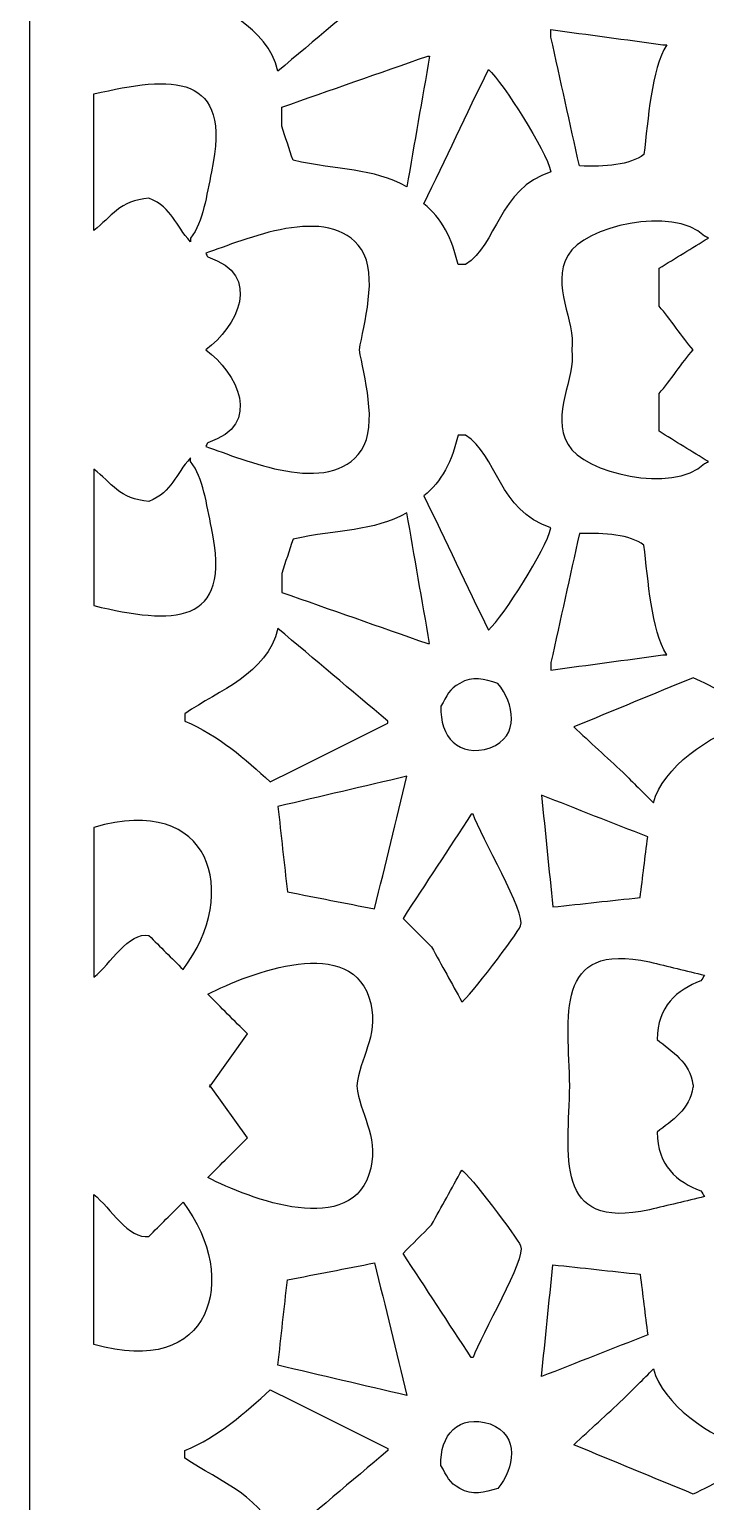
# Model space of a CAD drawing. Header units: centimetres. Extents: x -9.3 to 6.6, y -13.8 to 13.7.
# Drawn here: x -9.34 to -6.39, y -0.26 to 6.16 of the extents above; entities that cross this region are included whole.
import ezdxf

# ---------------------------------------------------------------- set-up
doc = ezdxf.new("R2010")
doc.units = ezdxf.units.CM
doc.header["$MEASUREMENT"] = 0
doc.layers.add('layer 1', color=7, linetype='Continuous')

msp = doc.modelspace()

# ---------------------------------------------------------------- linework, layer by layer
at = {"layer": 'layer 1', "color": 177}
for points, knots in [([(-9.33578, 13.71711), (-9.33578, 13.71711), (-2.30717, 13.71711), (-2.30717, 13.71711), (-2.30717, 13.71711), (-2.30717, 13.71711), (-2.30717, -13.83509), (-2.30717, -13.83509), (-2.30717, -13.83509), (-2.30717, -13.83509), (-9.33578, -13.83509), (-9.33578, -13.83509), (-9.33578, -13.83509), (-9.33578, -13.83509), (-9.33578, 13.71711), (-9.33578, 13.71711)], [0, 0, 0, 0, 0.2, 0.2, 0.2, 0.2, 0.4, 0.4, 0.4, 0.4, 0.6, 0.6, 0.6, 0.6, 1, 1, 1, 1]), ([(-8.65775, 6.35207), (-8.50822, 6.24786), (-8.30137, 6.18187), (-8.25256, 5.98006), (-8.25256, 5.98006), (-8.0927, 6.11507), (-7.93281, 6.25013), (-7.77296, 6.38514), (-7.77296, 6.38514), (-7.77296, 6.3879), (-7.77296, 6.39065), (-7.77296, 6.39341), (-7.77296, 6.39341), (-7.94383, 6.47882), (-8.11475, 6.56427), (-8.28562, 6.64968), (-8.28562, 6.64968), (-8.39499, 6.55094), (-8.51073, 6.44569), (-8.65775, 6.38514), (-8.65775, 6.38514), (-8.65775, 6.37412), (-8.65775, 6.36309), (-8.65775, 6.35207)], [0, 0, 0, 0, 0.1428571, 0.1428571, 0.1428571, 0.1428571, 0.2857143, 0.2857143, 0.2857143, 0.2857143, 0.4285714, 0.4285714, 0.4285714, 0.4285714, 0.5714286, 0.5714286, 0.5714286, 0.5714286, 0.7142857, 0.7142857, 0.7142857, 0.7142857, 1, 1, 1, 1]), ([(-7.06182, 6.12887), (-7.02048, 5.9415), (-6.97913, 5.75407), (-6.93777, 5.56671), (-6.93777, 5.56671), (-6.82565, 5.56286), (-6.71867, 5.57089), (-6.65662, 5.6163), (-6.65662, 5.6163), (-6.63724, 5.77125), (-6.62512, 5.98516), (-6.5574, 6.09578), (-6.5574, 6.09578), (-6.56293, 6.09578), (-6.56844, 6.09578), (-6.57393, 6.09578), (-6.57393, 6.09578), (-6.73656, 6.11783), (-6.89921, 6.13988), (-7.06182, 6.16194), (-7.06182, 6.16194), (-7.06182, 6.1509), (-7.06182, 6.13988), (-7.06182, 6.12887)], [0, 0, 0, 0, 0.1428571, 0.1428571, 0.1428571, 0.1428571, 0.2857143, 0.2857143, 0.2857143, 0.2857143, 0.4285714, 0.4285714, 0.4285714, 0.4285714, 0.5714286, 0.5714286, 0.5714286, 0.5714286, 0.7142857, 0.7142857, 0.7142857, 0.7142857, 1, 1, 1, 1]), ([(-8.23602, 5.74033), (-8.21949, 5.69071), (-8.20293, 5.6411), (-8.1864, 5.5915), (-8.1864, 5.5915), (-7.98708, 5.54591), (-7.84078, 5.55975), (-7.69026, 5.47577), (-7.69026, 5.47577), (-7.6572, 5.6659), (-7.62411, 5.85605), (-7.59102, 6.04618), (-7.59102, 6.04618), (-7.59378, 6.04618), (-7.59655, 6.04618), (-7.59931, 6.04618), (-7.59931, 6.04618), (-7.81152, 5.97179), (-8.02381, 5.89737), (-8.23602, 5.82298), (-8.23602, 5.82298), (-8.23602, 5.79544), (-8.23602, 5.76787), (-8.23602, 5.74033)], [0, 0, 0, 0, 0.1428571, 0.1428571, 0.1428571, 0.1428571, 0.2857143, 0.2857143, 0.2857143, 0.2857143, 0.4285714, 0.4285714, 0.4285714, 0.4285714, 0.5714286, 0.5714286, 0.5714286, 0.5714286, 0.7142857, 0.7142857, 0.7142857, 0.7142857, 1, 1, 1, 1]), ([(-9.05463, 5.28564), (-8.97932, 5.34425), (-8.94233, 5.41641), (-8.81485, 5.42617), (-8.81485, 5.42617), (-8.70909, 5.38147), (-8.70356, 5.30977), (-8.63293, 5.23602), (-8.63293, 5.23602), (-8.63293, 5.24153), (-8.63293, 5.24705), (-8.63293, 5.25256), (-8.63293, 5.25256), (-8.577, 5.32453), (-8.56443, 5.43808), (-8.54195, 5.54191), (-8.54195, 5.54191), (-8.44799, 5.97595), (-8.71398, 5.96164), (-9.05463, 5.88085), (-9.05463, 5.88085), (-9.05463, 5.68248), (-9.05463, 5.48402), (-9.05463, 5.28564)], [0, 0, 0, 0, 0.1428571, 0.1428571, 0.1428571, 0.1428571, 0.2857143, 0.2857143, 0.2857143, 0.2857143, 0.4285714, 0.4285714, 0.4285714, 0.4285714, 0.5714286, 0.5714286, 0.5714286, 0.5714286, 0.7142857, 0.7142857, 0.7142857, 0.7142857, 1, 1, 1, 1]), ([(-7.61584, 5.40137), (-7.53874, 5.34212), (-7.49215, 5.24825), (-7.46699, 5.13681), (-7.46699, 5.13681), (-7.45597, 5.13681), (-7.44496, 5.13681), (-7.43392, 5.13681), (-7.43392, 5.13681), (-7.29802, 5.22373), (-7.29047, 5.46619), (-7.06182, 5.54191), (-7.06182, 5.54191), (-7.086, 5.63808), (-7.2662, 5.9243), (-7.3347, 5.98833), (-7.3347, 5.98833), (-7.42839, 5.79269), (-7.52214, 5.59701), (-7.61584, 5.40137)], [0, 0, 0, 0, 0.1666667, 0.1666667, 0.1666667, 0.1666667, 0.3333333, 0.3333333, 0.3333333, 0.3333333, 0.5, 0.5, 0.5, 0.5, 0.6666667, 0.6666667, 0.6666667, 0.6666667, 1, 1, 1, 1]), ([(-8.56677, 4.7648), (-8.43294, 4.86195), (-8.31316, 5.09163), (-8.5585, 5.16988), (-8.5585, 5.16988), (-8.56126, 5.17541), (-8.56401, 5.18091), (-8.56677, 5.18642), (-8.56677, 5.18642), (-8.40048, 5.24276), (-8.02826, 5.40975), (-7.88872, 5.20295), (-7.88872, 5.20295), (-7.81356, 5.09157), (-7.87998, 4.87154), (-7.89699, 4.7648), (-7.89699, 4.7648), (-7.87998, 4.65807), (-7.81356, 4.43804), (-7.88872, 4.32666), (-7.88872, 4.32666), (-8.02826, 4.11986), (-8.40048, 4.28685), (-8.56677, 4.34317), (-8.56677, 4.34317), (-8.56401, 4.3487), (-8.56126, 4.35419), (-8.5585, 4.35973), (-8.5585, 4.35973), (-8.31316, 4.43798), (-8.43294, 4.66765), (-8.56677, 4.7648)], [0, 0, 0, 0, 0.1111111, 0.1111111, 0.1111111, 0.1111111, 0.2222222, 0.2222222, 0.2222222, 0.2222222, 0.3333333, 0.3333333, 0.3333333, 0.3333333, 0.4444444, 0.4444444, 0.4444444, 0.4444444, 0.5555556, 0.5555556, 0.5555556, 0.5555556, 0.6666667, 0.6666667, 0.6666667, 0.6666667, 0.7777778, 0.7777778, 0.7777778, 0.7777778, 1, 1, 1, 1]), ([(-6.97086, 4.7648), (-6.95321, 4.89285), (-7.06421, 5.04316), (-6.98739, 5.17815), (-6.98739, 5.17815), (-6.91774, 5.30058), (-6.53339, 5.3965), (-6.39203, 5.26084), (-6.39203, 5.26084), (-6.38652, 5.25807), (-6.38099, 5.25531), (-6.3755, 5.25256), (-6.3755, 5.25256), (-6.44715, 5.20846), (-6.51882, 5.16437), (-6.59049, 5.12028), (-6.59049, 5.12028), (-6.59049, 5.06518), (-6.59049, 5.01007), (-6.59049, 4.95493), (-6.59049, 4.95493), (-6.54088, 4.89984), (-6.49126, 4.8199), (-6.44164, 4.7648), (-6.44164, 4.7648), (-6.49126, 4.70969), (-6.54088, 4.62977), (-6.59049, 4.57466), (-6.59049, 4.57466), (-6.59049, 4.51954), (-6.59049, 4.46443), (-6.59049, 4.40931), (-6.59049, 4.40931), (-6.51882, 4.36522), (-6.44715, 4.32113), (-6.3755, 4.27705), (-6.3755, 4.27705), (-6.38099, 4.27428), (-6.38652, 4.27152), (-6.39203, 4.26877), (-6.39203, 4.26877), (-6.53339, 4.13311), (-6.91774, 4.22903), (-6.98739, 4.35146), (-6.98739, 4.35146), (-7.06421, 4.48645), (-6.95321, 4.63674), (-6.97086, 4.7648)], [0, 0, 0, 0, 0.0769231, 0.0769231, 0.0769231, 0.0769231, 0.1538462, 0.1538462, 0.1538462, 0.1538462, 0.2307692, 0.2307692, 0.2307692, 0.2307692, 0.3076923, 0.3076923, 0.3076923, 0.3076923, 0.3846154, 0.3846154, 0.3846154, 0.3846154, 0.4615385, 0.4615385, 0.4615385, 0.4615385, 0.5384615, 0.5384615, 0.5384615, 0.5384615, 0.6153846, 0.6153846, 0.6153846, 0.6153846, 0.6923077, 0.6923077, 0.6923077, 0.6923077, 0.7692308, 0.7692308, 0.7692308, 0.7692308, 0.8461538, 0.8461538, 0.8461538, 0.8461538, 1, 1, 1, 1]), ([(-7.61584, 4.12824), (-7.53874, 4.18749), (-7.49215, 4.28136), (-7.46699, 4.39279), (-7.46699, 4.39279), (-7.45597, 4.39279), (-7.44496, 4.39279), (-7.43392, 4.39279), (-7.43392, 4.39279), (-7.29802, 4.30587), (-7.29047, 4.06342), (-7.06182, 3.9877), (-7.06182, 3.9877), (-7.086, 3.89153), (-7.2662, 3.60531), (-7.3347, 3.54128), (-7.3347, 3.54128), (-7.42839, 3.73692), (-7.52214, 3.9326), (-7.61584, 4.12824)], [0, 0, 0, 0, 0.1666667, 0.1666667, 0.1666667, 0.1666667, 0.3333333, 0.3333333, 0.3333333, 0.3333333, 0.5, 0.5, 0.5, 0.5, 0.6666667, 0.6666667, 0.6666667, 0.6666667, 1, 1, 1, 1]), ([(-9.05463, 4.24396), (-8.97932, 4.18534), (-8.94233, 4.1132), (-8.81485, 4.10344), (-8.81485, 4.10344), (-8.70909, 4.14814), (-8.70356, 4.21982), (-8.63293, 4.29357), (-8.63293, 4.29357), (-8.63293, 4.28808), (-8.63293, 4.28256), (-8.63293, 4.27705), (-8.63293, 4.27705), (-8.577, 4.20508), (-8.56443, 4.09153), (-8.54195, 3.9877), (-8.54195, 3.9877), (-8.44799, 3.55364), (-8.71398, 3.56797), (-9.05463, 3.64876), (-9.05463, 3.64876), (-9.05463, 3.84713), (-9.05463, 4.04559), (-9.05463, 4.24396)], [0, 0, 0, 0, 0.1428571, 0.1428571, 0.1428571, 0.1428571, 0.2857143, 0.2857143, 0.2857143, 0.2857143, 0.4285714, 0.4285714, 0.4285714, 0.4285714, 0.5714286, 0.5714286, 0.5714286, 0.5714286, 0.7142857, 0.7142857, 0.7142857, 0.7142857, 1, 1, 1, 1]), ([(-8.23602, 3.78928), (-8.21949, 3.83888), (-8.20293, 3.88851), (-8.1864, 3.93811), (-8.1864, 3.93811), (-7.98708, 3.98369), (-7.84078, 3.96984), (-7.69026, 4.05383), (-7.69026, 4.05383), (-7.6572, 3.86371), (-7.62411, 3.67354), (-7.59102, 3.48343), (-7.59102, 3.48343), (-7.59378, 3.48343), (-7.59655, 3.48343), (-7.59931, 3.48343), (-7.59931, 3.48343), (-7.81152, 3.55782), (-8.02381, 3.63222), (-8.23602, 3.70663), (-8.23602, 3.70663), (-8.23602, 3.73417), (-8.23602, 3.76174), (-8.23602, 3.78928)], [0, 0, 0, 0, 0.1428571, 0.1428571, 0.1428571, 0.1428571, 0.2857143, 0.2857143, 0.2857143, 0.2857143, 0.4285714, 0.4285714, 0.4285714, 0.4285714, 0.5714286, 0.5714286, 0.5714286, 0.5714286, 0.7142857, 0.7142857, 0.7142857, 0.7142857, 1, 1, 1, 1]), ([(-7.06182, 3.40074), (-7.02048, 3.58811), (-6.97913, 3.77552), (-6.93777, 3.96289), (-6.93777, 3.96289), (-6.82565, 3.96673), (-6.71867, 3.95872), (-6.65662, 3.91331), (-6.65662, 3.91331), (-6.63724, 3.75836), (-6.62512, 3.54445), (-6.5574, 3.43382), (-6.5574, 3.43382), (-6.56293, 3.43382), (-6.56844, 3.43382), (-6.57393, 3.43382), (-6.57393, 3.43382), (-6.73656, 3.41178), (-6.89921, 3.38973), (-7.06182, 3.36767), (-7.06182, 3.36767), (-7.06182, 3.37869), (-7.06182, 3.38973), (-7.06182, 3.40074)], [0, 0, 0, 0, 0.1428571, 0.1428571, 0.1428571, 0.1428571, 0.2857143, 0.2857143, 0.2857143, 0.2857143, 0.4285714, 0.4285714, 0.4285714, 0.4285714, 0.5714286, 0.5714286, 0.5714286, 0.5714286, 0.7142857, 0.7142857, 0.7142857, 0.7142857, 1, 1, 1, 1]), ([(-8.65775, 3.17752), (-8.50822, 3.28175), (-8.30137, 3.34774), (-8.25256, 3.54955), (-8.25256, 3.54955), (-8.0927, 3.41453), (-7.93281, 3.27948), (-7.77296, 3.14447), (-7.77296, 3.14447), (-7.77296, 3.14171), (-7.77296, 3.13896), (-7.77296, 3.1362), (-7.77296, 3.1362), (-7.94383, 3.05079), (-8.11475, 2.96532), (-8.28562, 2.87991), (-8.28562, 2.87991), (-8.39499, 2.97867), (-8.51073, 3.08392), (-8.65775, 3.14447), (-8.65775, 3.14447), (-8.65775, 3.15549), (-8.65775, 3.16651), (-8.65775, 3.17752)], [0, 0, 0, 0, 0.1428571, 0.1428571, 0.1428571, 0.1428571, 0.2857143, 0.2857143, 0.2857143, 0.2857143, 0.4285714, 0.4285714, 0.4285714, 0.4285714, 0.5714286, 0.5714286, 0.5714286, 0.5714286, 0.7142857, 0.7142857, 0.7142857, 0.7142857, 1, 1, 1, 1]), ([(-7.54142, 3.21061), (-7.51476, 3.25406), (-7.50716, 3.28715), (-7.45874, 3.3098), (-7.45874, 3.3098), (-7.40474, 3.34337), (-7.35236, 3.32716), (-7.29334, 3.3098), (-7.29334, 3.3098), (-7.22292, 3.2235), (-7.19423, 3.07876), (-7.32643, 3.02873), (-7.32643, 3.02873), (-7.46501, 2.98401), (-7.54749, 3.07725), (-7.54142, 3.21061)], [0, 0, 0, 0, 0.2, 0.2, 0.2, 0.2, 0.4, 0.4, 0.4, 0.4, 0.6, 0.6, 0.6, 0.6, 1, 1, 1, 1]), ([(-6.96259, 3.11967), (-6.78896, 3.1913), (-6.61527, 3.26297), (-6.44164, 3.3346), (-6.44164, 3.3346), (-6.36238, 3.29596), (-6.21712, 3.23918), (-6.21011, 3.12792), (-6.21011, 3.12792), (-6.36923, 3.08971), (-6.57463, 2.93977), (-6.61531, 2.78897), (-6.61531, 2.78897), (-6.65938, 2.83307), (-6.70349, 2.87718), (-6.74758, 2.92125), (-6.74758, 2.92125), (-6.81925, 2.98737), (-6.89092, 3.05353), (-6.96259, 3.11967)], [0, 0, 0, 0, 0.1666667, 0.1666667, 0.1666667, 0.1666667, 0.3333333, 0.3333333, 0.3333333, 0.3333333, 0.5, 0.5, 0.5, 0.5, 0.6666667, 0.6666667, 0.6666667, 0.6666667, 1, 1, 1, 1]), ([(-8.25256, 2.77246), (-8.06514, 2.81655), (-7.87768, 2.86064), (-7.69026, 2.90472), (-7.69026, 2.90472), (-7.73711, 2.71185), (-7.78398, 2.51891), (-7.83083, 2.32602), (-7.83083, 2.32602), (-7.95761, 2.35083), (-8.08443, 2.37563), (-8.2112, 2.40043), (-8.2112, 2.40043), (-8.22498, 2.52442), (-8.23878, 2.64845), (-8.25256, 2.77246)], [0, 0, 0, 0, 0.2, 0.2, 0.2, 0.2, 0.4, 0.4, 0.4, 0.4, 0.6, 0.6, 0.6, 0.6, 1, 1, 1, 1]), ([(-9.05463, 2.68152), (-8.54463, 2.83148), (-8.41339, 2.39771), (-8.666, 2.06149), (-8.666, 2.06149), (-8.71562, 2.11109), (-8.76524, 2.1607), (-8.81485, 2.21028), (-8.81485, 2.21028), (-8.90333, 2.22653), (-8.98234, 2.0854), (-9.05463, 2.0284), (-9.05463, 2.0284), (-9.05463, 2.24609), (-9.05463, 2.46385), (-9.05463, 2.68152)], [0, 0, 0, 0, 0.2, 0.2, 0.2, 0.2, 0.4, 0.4, 0.4, 0.4, 0.6, 0.6, 0.6, 0.6, 1, 1, 1, 1]), ([(-7.10317, 2.82206), (-6.94881, 2.76142), (-6.79443, 2.70079), (-6.64009, 2.64018), (-6.64009, 2.64018), (-6.65113, 2.552), (-6.66216, 2.46379), (-6.67316, 2.37563), (-6.67316, 2.37563), (-6.79994, 2.36185), (-6.92677, 2.34807), (-7.05355, 2.33431), (-7.05355, 2.33431), (-7.07008, 2.49686), (-7.08664, 2.65949), (-7.10317, 2.82206)], [0, 0, 0, 0, 0.2, 0.2, 0.2, 0.2, 0.4, 0.4, 0.4, 0.4, 0.6, 0.6, 0.6, 0.6, 1, 1, 1, 1]), ([(-7.7068, 2.28471), (-7.60757, 2.43624), (-7.50835, 2.58784), (-7.40912, 2.73937), (-7.40912, 2.73937), (-7.40636, 2.73937), (-7.40361, 2.73937), (-7.40083, 2.73937), (-7.40083, 2.73937), (-7.36988, 2.64505), (-7.16773, 2.30371), (-7.19413, 2.25162), (-7.19413, 2.25162), (-7.2111, 2.21485), (-7.42033, 1.93746), (-7.45046, 1.92094), (-7.45046, 1.92094), (-7.49457, 2.00084), (-7.53868, 2.08078), (-7.58277, 2.1607), (-7.58277, 2.1607), (-7.62411, 2.20203), (-7.66544, 2.24337), (-7.7068, 2.28471)], [0, 0, 0, 0, 0.1428571, 0.1428571, 0.1428571, 0.1428571, 0.2857143, 0.2857143, 0.2857143, 0.2857143, 0.4285714, 0.4285714, 0.4285714, 0.4285714, 0.5714286, 0.5714286, 0.5714286, 0.5714286, 0.7142857, 0.7142857, 0.7142857, 0.7142857, 1, 1, 1, 1]), ([(-8.55023, 1.54894), (-8.55023, 1.54894), (-8.54312, 1.54894), (-8.54312, 1.54894), (-8.54312, 1.54894), (-8.54312, 1.54894), (-8.38485, 1.32747), (-8.38485, 1.32747), (-8.38485, 1.32747), (-8.44274, 1.2696), (-8.50063, 1.21173), (-8.5585, 1.15386), (-8.5585, 1.15386), (-8.38119, 1.06361), (-7.92058, 0.88096), (-7.84736, 1.19519), (-7.84736, 1.19519), (-7.81339, 1.34101), (-7.89787, 1.43237), (-7.90829, 1.55393), (-7.90829, 1.55393), (-7.89787, 1.67548), (-7.81339, 1.76686), (-7.84736, 1.91268), (-7.84736, 1.91268), (-7.92058, 2.22691), (-8.38119, 2.04426), (-8.5585, 1.95401), (-8.5585, 1.95401), (-8.50063, 1.89614), (-8.44274, 1.83827), (-8.38485, 1.7804), (-8.38485, 1.7804), (-8.38485, 1.7804), (-8.54308, 1.55894), (-8.54308, 1.55894), (-8.54308, 1.55894), (-8.54308, 1.55894), (-8.55023, 1.55894), (-8.55023, 1.55894), (-8.55023, 1.55894), (-8.55023, 1.55894), (-8.54667, 1.55393), (-8.54667, 1.55393), (-8.54667, 1.55393), (-8.54667, 1.55393), (-8.55023, 1.54894), (-8.55023, 1.54894)], [0, 0, 0, 0, 0.0769231, 0.0769231, 0.0769231, 0.0769231, 0.1538462, 0.1538462, 0.1538462, 0.1538462, 0.2307692, 0.2307692, 0.2307692, 0.2307692, 0.3076923, 0.3076923, 0.3076923, 0.3076923, 0.3846154, 0.3846154, 0.3846154, 0.3846154, 0.4615385, 0.4615385, 0.4615385, 0.4615385, 0.5384615, 0.5384615, 0.5384615, 0.5384615, 0.6153846, 0.6153846, 0.6153846, 0.6153846, 0.6923077, 0.6923077, 0.6923077, 0.6923077, 0.7692308, 0.7692308, 0.7692308, 0.7692308, 0.8461538, 0.8461538, 0.8461538, 0.8461538, 1, 1, 1, 1]), ([(-6.44274, 1.54894), (-6.44274, 1.54894), (-6.44164, 1.54894), (-6.44164, 1.54894), (-6.44164, 1.54894), (-6.44164, 1.54894), (-6.44213, 1.55393), (-6.44213, 1.55393), (-6.44213, 1.55393), (-6.44213, 1.55393), (-6.44164, 1.55894), (-6.44164, 1.55894), (-6.44164, 1.55894), (-6.44164, 1.55894), (-6.44274, 1.55894), (-6.44274, 1.55894), (-6.44274, 1.55894), (-6.45587, 1.65744), (-6.53628, 1.70526), (-6.59875, 1.7556), (-6.59875, 1.7556), (-6.59855, 1.9009), (-6.51165, 1.97342), (-6.40857, 2.01189), (-6.40857, 2.01189), (-6.40306, 2.02015), (-6.39754, 2.0284), (-6.39203, 2.03669), (-6.39203, 2.03669), (-6.47197, 2.05598), (-6.55191, 2.07527), (-6.63184, 2.09456), (-6.63184, 2.09456), (-7.05353, 2.18661), (-6.98629, 1.85426), (-6.97964, 1.55393), (-6.97964, 1.55393), (-6.98629, 1.25359), (-7.05353, 0.92126), (-6.63184, 1.01331), (-6.63184, 1.01331), (-6.55191, 1.0326), (-6.47197, 1.05189), (-6.39203, 1.07118), (-6.39203, 1.07118), (-6.39754, 1.07947), (-6.40306, 1.08772), (-6.40857, 1.096), (-6.40857, 1.096), (-6.51165, 1.13445), (-6.59855, 1.20697), (-6.59875, 1.35227), (-6.59875, 1.35227), (-6.53627, 1.40262), (-6.45585, 1.45041), (-6.44274, 1.54894)], [0, 0, 0, 0, 0.0666667, 0.0666667, 0.0666667, 0.0666667, 0.1333333, 0.1333333, 0.1333333, 0.1333333, 0.2, 0.2, 0.2, 0.2, 0.2666667, 0.2666667, 0.2666667, 0.2666667, 0.3333333, 0.3333333, 0.3333333, 0.3333333, 0.4, 0.4, 0.4, 0.4, 0.4666667, 0.4666667, 0.4666667, 0.4666667, 0.5333333, 0.5333333, 0.5333333, 0.5333333, 0.6, 0.6, 0.6, 0.6, 0.6666667, 0.6666667, 0.6666667, 0.6666667, 0.7333333, 0.7333333, 0.7333333, 0.7333333, 0.8, 0.8, 0.8, 0.8, 0.8666667, 0.8666667, 0.8666667, 0.8666667, 1, 1, 1, 1]), ([(-7.7068, 0.82318), (-7.60757, 0.67163), (-7.50835, 0.52003), (-7.40912, 0.3685), (-7.40912, 0.3685), (-7.40636, 0.3685), (-7.40361, 0.3685), (-7.40083, 0.3685), (-7.40083, 0.3685), (-7.36988, 0.46282), (-7.16773, 0.80416), (-7.19413, 0.85625), (-7.19413, 0.85625), (-7.2111, 0.89302), (-7.42033, 1.17041), (-7.45046, 1.18693), (-7.45046, 1.18693), (-7.49457, 1.10703), (-7.53868, 1.02709), (-7.58277, 0.94717), (-7.58277, 0.94717), (-7.62411, 0.90584), (-7.66544, 0.8645), (-7.7068, 0.82318)], [0, 0, 0, 0, 0.1428571, 0.1428571, 0.1428571, 0.1428571, 0.2857143, 0.2857143, 0.2857143, 0.2857143, 0.4285714, 0.4285714, 0.4285714, 0.4285714, 0.5714286, 0.5714286, 0.5714286, 0.5714286, 0.7142857, 0.7142857, 0.7142857, 0.7142857, 1, 1, 1, 1]), ([(-9.05463, 0.42635), (-8.54463, 0.27639), (-8.41339, 0.71016), (-8.666, 1.04638), (-8.666, 1.04638), (-8.71562, 0.99678), (-8.76524, 0.94717), (-8.81485, 0.89759), (-8.81485, 0.89759), (-8.90333, 0.88134), (-8.98234, 1.02247), (-9.05463, 1.07947), (-9.05463, 1.07947), (-9.05463, 0.86178), (-9.05463, 0.64402), (-9.05463, 0.42635)], [0, 0, 0, 0, 0.2, 0.2, 0.2, 0.2, 0.4, 0.4, 0.4, 0.4, 0.6, 0.6, 0.6, 0.6, 1, 1, 1, 1]), ([(-8.25256, 0.33541), (-8.06514, 0.29132), (-7.87768, 0.24723), (-7.69026, 0.20315), (-7.69026, 0.20315), (-7.73711, 0.39602), (-7.78398, 0.58896), (-7.83083, 0.78185), (-7.83083, 0.78185), (-7.95761, 0.75704), (-8.08443, 0.73224), (-8.2112, 0.70744), (-8.2112, 0.70744), (-8.22498, 0.58345), (-8.23878, 0.45942), (-8.25256, 0.33541)], [0, 0, 0, 0, 0.2, 0.2, 0.2, 0.2, 0.4, 0.4, 0.4, 0.4, 0.6, 0.6, 0.6, 0.6, 1, 1, 1, 1]), ([(-7.10317, 0.28581), (-6.94881, 0.34645), (-6.79443, 0.40708), (-6.64009, 0.46769), (-6.64009, 0.46769), (-6.65113, 0.55587), (-6.66216, 0.64408), (-6.67316, 0.73224), (-6.67316, 0.73224), (-6.79994, 0.74602), (-6.92677, 0.7598), (-7.05355, 0.77358), (-7.05355, 0.77358), (-7.07008, 0.61101), (-7.08664, 0.44838), (-7.10317, 0.28581)], [0, 0, 0, 0, 0.2, 0.2, 0.2, 0.2, 0.4, 0.4, 0.4, 0.4, 0.6, 0.6, 0.6, 0.6, 1, 1, 1, 1]), ([(-6.96259, -0.0118), (-6.78896, -0.08343), (-6.61527, -0.1551), (-6.44164, -0.22673), (-6.44164, -0.22673), (-6.36238, -0.18807), (-6.21712, -0.13131), (-6.21011, -0.02005), (-6.21011, -0.02005), (-6.36923, 0.01816), (-6.57463, 0.1681), (-6.61531, 0.3189), (-6.61531, 0.3189), (-6.65938, 0.2748), (-6.70349, 0.23069), (-6.74758, 0.18662), (-6.74758, 0.18662), (-6.81925, 0.1205), (-6.89092, 0.05434), (-6.96259, -0.0118)], [0, 0, 0, 0, 0.1666667, 0.1666667, 0.1666667, 0.1666667, 0.3333333, 0.3333333, 0.3333333, 0.3333333, 0.5, 0.5, 0.5, 0.5, 0.6666667, 0.6666667, 0.6666667, 0.6666667, 1, 1, 1, 1]), ([(-8.65775, -0.06965), (-8.50822, -0.17388), (-8.30137, -0.23985), (-8.25256, -0.44168), (-8.25256, -0.44168), (-8.0927, -0.30666), (-7.93281, -0.17161), (-7.77296, -0.0366), (-7.77296, -0.0366), (-7.77296, -0.03384), (-7.77296, -0.03109), (-7.77296, -0.02833), (-7.77296, -0.02833), (-7.94383, 0.05708), (-8.11475, 0.14255), (-8.28562, 0.22796), (-8.28562, 0.22796), (-8.39499, 0.1292), (-8.51073, 0.02395), (-8.65775, -0.0366), (-8.65775, -0.0366), (-8.65775, -0.04762), (-8.65775, -0.05864), (-8.65775, -0.06965)], [0, 0, 0, 0, 0.1428571, 0.1428571, 0.1428571, 0.1428571, 0.2857143, 0.2857143, 0.2857143, 0.2857143, 0.4285714, 0.4285714, 0.4285714, 0.4285714, 0.5714286, 0.5714286, 0.5714286, 0.5714286, 0.7142857, 0.7142857, 0.7142857, 0.7142857, 1, 1, 1, 1]), ([(-7.54142, -0.10274), (-7.51476, -0.14619), (-7.50716, -0.17928), (-7.45874, -0.20193), (-7.45874, -0.20193), (-7.40474, -0.2355), (-7.35236, -0.21929), (-7.29334, -0.20193), (-7.29334, -0.20193), (-7.22292, -0.11563), (-7.19423, 0.02911), (-7.32643, 0.07914), (-7.32643, 0.07914), (-7.46501, 0.12386), (-7.54749, 0.03063), (-7.54142, -0.10274)], [0, 0, 0, 0, 0.2, 0.2, 0.2, 0.2, 0.4, 0.4, 0.4, 0.4, 0.6, 0.6, 0.6, 0.6, 1, 1, 1, 1])]:
    msp.add_open_spline(points, degree=3, knots=knots, dxfattribs=at)

doc.saveas('drawing.dxf')
